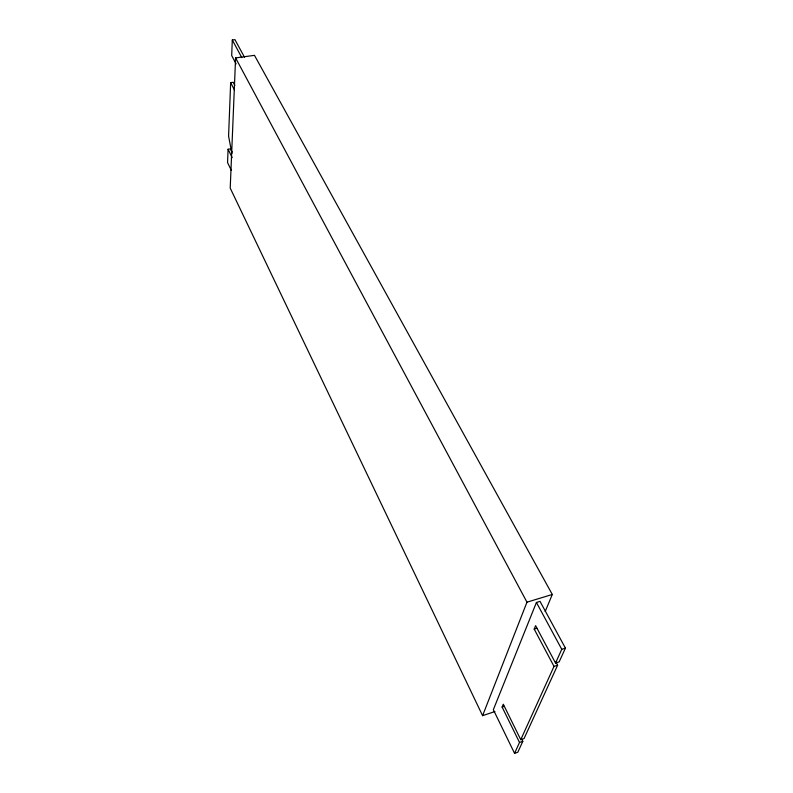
<?xml version="1.0" encoding="UTF-8"?>
<svg xmlns="http://www.w3.org/2000/svg" width="793" height="793" viewBox="0 0 793 793"><rect width="100%" height="100%" fill="white"/><g stroke="black" fill="none" stroke-linecap="round" stroke-linejoin="round"><path stroke-width="1.19" d="M232.081 151.988L230.535 148.856L228.077 149.243L227.561 162.585L231.318 170.317M234.857 85.396L233.221 82.274L230.654 82.641L228.582 136.148L231.893 153.495M244.522 57.284L234.946 39.65L232.299 39.997L231.695 55.569L236.116 63.866M545.197 611.532L552.295 594.472L254.474 55.341L235.6 57.909L230.218 188.119L482.59 715.663L494.921 711.549M482.59 715.663L526.968 602.184L235.6 57.909M514.558 753.35L519.504 742.456L502.118 707.059L503.287 704.204L520.763 739.681L554.01 666.398L534.195 629.107L535.612 625.667L555.536 663.037L559.154 661.868L565.439 648.139L540.023 601.362L536.425 602.462L493.345 709.685L514.558 753.35L517.829 752.22L522.815 741.316L521.725 739.106M555.536 663.037L561.761 649.318L565.439 648.139M555.913 662.036L557.618 665.228L524.084 738.531L520.763 739.681M519.504 742.456L522.815 741.316M502.118 707.059L504.298 706.335M554.01 666.398L557.618 665.228M534.195 629.107L536.861 628.274M526.968 602.184L552.295 594.472M232.299 39.997L241.835 57.651M536.425 602.462L561.761 649.318M230.654 82.641L234.441 89.926M228.077 149.243L232.19 157.609"/></g></svg>
